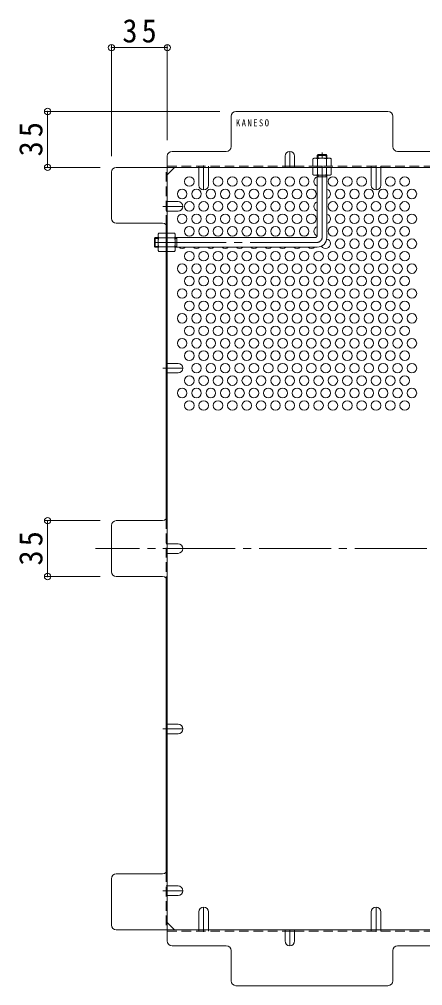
# Model space of a CAD drawing. Units: millimetres at full size, sheet at 1:5; details may follow other scales. Extents: x -1338 to 1343, y -985 to 942.
# Drawn here: x 51 to 304, y 312 to 917 of the extents above; entities that cross this region are included whole.
import ezdxf

# ---------------------------------------------------------------- set-up
doc = ezdxf.new("R2010")
doc.units = ezdxf.units.MM
doc.header["$LTSCALE"] = 5
doc.header["$PDMODE"] = 32
doc.header["$PDSIZE"] = 4
for name, pattern in [('CHAIN1', [8, 5, -1, 1, -1]), ('CHAIN2', [12, 9, -1, 1, -1]), ('DASHED1', [1.8, 1.2, -0.6])]:
    doc.linetypes.add(name, pattern=pattern)
for name, color, linetype, lineweight in [('5-1', 3, 'Continuous', 9), ('5-4', 7, 'Continuous', 9), ('5-5', 7, 'Continuous', 9), ('5-6', 2, 'Continuous', 9), ('5-7', 6, 'Continuous', 5), ('5-8', 2, 'Continuous', 9), ('5-B', 2, 'Continuous', 9)]:
    doc.layers.add(name, color=color, linetype=linetype, lineweight=lineweight)
doc.styles.add('ＭＳ ゴシック', font='')
doc.styles.get('ＭＳ ゴシック').set_extended_font_data('MS Gothic')

msp = doc.modelspace()

# ---------------------------------------------------------------- linework, layer by layer
at = {"layer": '5-1', "linetype": 'DASHED1'}
for p, q in [((237.696, 831.904), (238.196, 832.404)), ((243.696, 831.904), (237.696, 831.904)), ((237.696, 831.904), (237.696, 830.204)), ((243.196, 832.404), (238.196, 832.404)), ((238.196, 830.204), (238.196, 832.404)), ((243.696, 831.904), (243.196, 832.404)), ((243.196, 830.204), (243.196, 832.404)), ((243.696, 831.904), (243.696, 830.204))]:
    msp.add_line(p, q, dxfattribs=at)
at = {"layer": '5-1', "linetype": 'CHAIN2'}
for p, q in [((240.696, 780.404), (240.696, 833.637)), ((135.696, 777.404), (237.696, 777.404))]:
    msp.add_line(p, q, dxfattribs=at)
at = {"layer": '5-1'}
for p, q in [((237.696, 781.904), (237.696, 819.404)), ((243.696, 818.404), (237.696, 818.404)), ((238.196, 818.404), (238.196, 819.404)), ((243.196, 818.404), (243.196, 819.404)), ((243.696, 780.404), (243.696, 819.404)), ((136.196, 780.404), (135.696, 779.904)), ((135.696, 779.904), (135.696, 774.904)), ((137.896, 779.904), (135.696, 779.904)), ((136.196, 774.404), (135.696, 774.904)), ((137.896, 774.904), (135.696, 774.904)), ((136.196, 780.404), (136.196, 774.404)), ((136.196, 780.404), (137.896, 780.404)), ((148.696, 780.404), (236.196, 780.404)), ((149.696, 779.904), (148.696, 779.904)), ((149.696, 774.904), (148.696, 774.904)), ((149.696, 780.404), (149.696, 774.404)), ((136.196, 774.404), (137.896, 774.404)), ((148.696, 774.404), (237.696, 774.404))]:
    msp.add_line(p, q, dxfattribs=at)
for centre, radius in [((236.196, 781.904), 1.5), ((237.696, 780.404), 6)]:
    msp.add_arc(centre, radius, 270, 0, dxfattribs=at)
at = {"layer": '5-1', "linetype": 'CHAIN2'}
msp.add_arc((237.696, 780.404), 3, 270, 0, dxfattribs=at)
at = {"layer": '5-4'}
for p, q in [((108.693, 900.904), (108.693, 831.404)), ((143.696, 899.404), (108.693, 899.404)), ((143.696, 900.904), (143.696, 841.404)), ((67.193, 859.404), (176.697, 859.404)), ((68.693, 859.404), (68.693, 824.404)), ((67.193, 824.404), (101.693, 824.404)), ((67.193, 603.101), (101.693, 603.101)), ((68.693, 603.101), (68.693, 568.1)), ((67.193, 568.1), (101.693, 568.1))]:
    msp.add_line(p, q, dxfattribs=at)
for p in [(108.693, 899.404), (143.696, 899.404), (68.693, 859.404), (68.693, 824.404), (68.693, 603.101), (68.693, 568.1)]:
    msp.add_point(p, dxfattribs=at)
at = {"layer": '5-6'}
for centre in [(157.496, 815.531), (175.496, 815.531), (184.496, 815.531), (193.496, 815.531), (202.496, 815.531), (211.496, 815.531), (220.496, 815.531), (229.496, 815.531), (247.496, 815.531), (256.496, 815.531), (265.496, 815.531), (283.496, 815.531), (292.496, 815.531), (152.996, 807.736), (161.996, 807.736), (170.996, 807.736), (179.996, 807.736), (188.996, 807.736), (197.996, 807.736), (206.996, 807.736), (215.996, 807.736), (224.996, 807.736), (233.996, 807.736), (251.996, 807.736), (260.996, 807.736), (269.996, 807.736), (278.996, 807.736), (287.996, 807.736), (296.996, 807.736), (157.496, 799.942), (166.496, 799.942), (175.496, 799.942), (184.496, 799.942), (193.496, 799.942), (202.496, 799.942), (211.496, 799.942), (220.496, 799.942), (229.496, 799.942), (247.496, 799.942), (256.496, 799.942), (265.496, 799.942), (274.496, 799.942), (283.496, 799.942), (292.496, 799.942), (152.996, 792.148), (161.996, 792.148), (170.996, 792.148), (179.996, 792.148), (188.996, 792.148), (197.996, 792.148), (206.996, 792.148), (215.996, 792.148), (224.996, 792.148), (233.996, 792.148), (251.996, 792.148), (260.996, 792.148), (269.996, 792.148), (278.996, 792.148), (287.996, 792.148), (296.996, 792.148), (157.496, 784.354), (166.496, 784.354), (175.496, 784.354), (184.496, 784.354), (193.496, 784.354), (202.496, 784.354), (211.496, 784.354), (220.496, 784.354), (229.496, 784.354), (247.496, 784.354), (256.496, 784.354), (265.496, 784.354), (274.496, 784.354), (283.496, 784.354), (292.496, 784.354), (251.996, 776.56), (260.996, 776.56), (269.996, 776.56), (278.996, 776.56), (287.996, 776.56), (296.996, 776.56), (157.496, 768.765), (166.496, 768.765), (175.496, 768.765), (184.496, 768.765), (193.496, 768.765), (202.496, 768.765), (211.496, 768.765), (220.496, 768.765), (229.496, 768.765), (238.496, 768.765), (247.496, 768.765), (256.496, 768.765), (265.496, 768.765), (274.496, 768.765), (283.496, 768.765), (292.496, 768.765), (152.996, 760.971), (161.996, 760.971), (170.996, 760.971), (179.996, 760.971), (188.996, 760.971), (197.996, 760.971), (206.996, 760.971), (215.996, 760.971), (224.996, 760.971), (233.996, 760.971), (242.996, 760.971), (251.996, 760.971), (260.996, 760.971), (269.996, 760.971), (278.996, 760.971), (287.996, 760.971), (296.996, 760.971), (157.496, 753.177), (166.496, 753.177), (175.496, 753.177), (184.496, 753.177), (193.496, 753.177), (202.496, 753.177), (211.496, 753.177), (220.496, 753.177), (229.496, 753.177), (238.496, 753.177), (247.496, 753.177), (256.496, 753.177), (265.496, 753.177), (274.496, 753.177), (283.496, 753.177), (292.496, 753.177), (152.996, 745.383), (161.996, 745.383), (170.996, 745.383), (179.996, 745.383), (188.996, 745.383), (197.996, 745.383), (206.996, 745.383), (215.996, 745.383), (224.996, 745.383), (233.996, 745.383), (242.996, 745.383), (251.996, 745.383), (260.996, 745.383), (269.996, 745.383), (278.996, 745.383), (287.996, 745.383), (296.996, 745.383), (157.496, 737.588), (166.496, 737.588), (175.496, 737.588), (184.496, 737.588), (193.496, 737.588), (202.496, 737.588), (211.496, 737.588), (220.496, 737.588), (229.496, 737.588), (238.496, 737.588), (247.496, 737.588), (256.496, 737.588), (265.496, 737.588), (274.496, 737.588), (283.496, 737.588), (292.496, 737.588), (152.996, 729.794), (161.996, 729.794), (170.996, 729.794), (179.996, 729.794), (188.996, 729.794), (197.996, 729.794), (206.996, 729.794), (215.996, 729.794), (224.996, 729.794), (233.996, 729.794), (242.996, 729.794), (251.996, 729.794), (260.996, 729.794), (269.996, 729.794), (278.996, 729.794), (287.996, 729.794), (296.996, 729.794), (157.496, 722), (166.496, 722), (175.496, 722), (184.496, 722), (193.496, 722), (202.496, 722), (211.496, 722), (220.496, 722), (229.496, 722), (238.496, 722), (247.496, 722), (256.496, 722), (265.496, 722), (274.496, 722), (283.496, 722), (292.496, 722), (152.996, 714.206), (161.996, 714.206), (170.996, 714.206), (179.996, 714.206), (188.996, 714.206), (197.996, 714.206), (206.996, 714.206), (215.996, 714.206), (224.996, 714.206), (233.996, 714.206), (242.996, 714.206), (251.996, 714.206), (260.996, 714.206), (269.996, 714.206), (278.996, 714.206), (287.996, 714.206), (296.996, 714.206), (157.496, 706.412), (166.496, 706.412), (175.496, 706.412), (184.496, 706.412), (193.496, 706.412), (202.496, 706.412), (211.496, 706.412), (220.496, 706.412), (229.496, 706.412), (238.496, 706.412), (247.496, 706.412), (256.496, 706.412), (265.496, 706.412), (274.496, 706.412), (283.496, 706.412), (292.496, 706.412), (161.996, 698.617), (170.996, 698.617), (179.996, 698.617), (188.996, 698.617), (197.996, 698.617), (206.996, 698.617), (215.996, 698.617), (224.996, 698.617), (233.996, 698.617), (242.996, 698.617), (251.996, 698.617), (260.996, 698.617), (269.996, 698.617), (278.996, 698.617), (287.996, 698.617), (296.996, 698.617), (157.496, 690.823), (166.496, 690.823), (175.496, 690.823), (184.496, 690.823), (193.496, 690.823), (202.496, 690.823), (211.496, 690.823), (220.496, 690.823), (229.496, 690.823), (238.496, 690.823), (247.496, 690.823), (256.496, 690.823), (265.496, 690.823), (274.496, 690.823), (283.496, 690.823), (292.496, 690.823), (152.996, 683.029), (161.996, 683.029), (170.996, 683.029), (179.996, 683.029), (188.996, 683.029), (197.996, 683.029), (206.996, 683.029), (215.996, 683.029), (224.996, 683.029), (233.996, 683.029), (242.996, 683.029), (251.996, 683.029), (260.996, 683.029), (269.996, 683.029), (278.996, 683.029), (287.996, 683.029), (296.996, 683.029), (157.496, 675.235), (166.496, 675.235), (175.496, 675.235), (184.496, 675.235), (193.496, 675.235), (202.496, 675.235), (211.496, 675.235), (220.496, 675.235), (229.496, 675.235), (238.496, 675.235), (247.496, 675.235), (256.496, 675.235), (265.496, 675.235), (274.496, 675.235), (283.496, 675.235), (292.496, 675.235)]:
    msp.add_circle(centre, 3, dxfattribs=at)
for centre, start, end in [((238.496, 815.531), 105.46601, 254.53399), ((242.996, 807.736), 283.4934, 76.5066), ((238.496, 799.942), 105.46601, 254.53399), ((242.996, 792.148), 283.4934, 76.5066), ((238.496, 784.354), 105.46601, 253.31594), ((242.996, 776.56), 210.21019, 77.87168), ((152.996, 776.56), 225.92, 314.08), ((161.996, 776.56), 225.92, 314.08), ((170.996, 776.56), 225.92, 314.08), ((179.996, 776.56), 225.92, 314.08), ((188.996, 776.56), 225.92, 314.08), ((197.996, 776.56), 225.92, 314.08), ((206.996, 776.56), 225.92, 314.08), ((215.996, 776.56), 225.92, 314.08), ((224.996, 776.56), 225.92, 314.08), ((233.996, 776.56), 225.92, 314.08)]:
    msp.add_arc(centre, 3, start, end, dxfattribs=at)
at = {"layer": '5-7', "color": 2, "lineweight": 9}
for p, q in [((183.697, 837.404), (183.697, 856.404)), ((281.996, 859.404), (186.697, 859.404)), ((284.996, 837.404), (284.996, 856.404)), ((143.696, 831.404), (143.696, 339.797)), ((146.696, 834.404), (180.697, 834.404)), ((287.996, 834.404), (347.996, 834.404)), ((111.693, 824.404), (653.3, 824.404)), ((143.696, 819.792), (148.309, 824.404)), ((217.496, 825.204), (223.496, 825.204)), ((108.693, 792.404), (108.693, 821.404)), ((140.696, 789.404), (111.693, 789.404)), ((142.896, 788.443), (142.896, 604.062)), ((108.693, 571.1), (108.693, 600.101)), ((140.696, 603.101), (111.693, 603.101)), ((140.696, 568.1), (111.693, 568.1)), ((142.896, 382.759), (142.896, 567.14)), ((140.696, 381.798), (111.693, 381.798)), ((108.693, 349.797), (108.693, 378.798)), ((148.309, 346.797), (143.696, 351.41)), ((111.693, 346.797), (653.3, 346.797)), ((217.496, 345.997), (223.496, 345.997)), ((180.697, 336.797), (146.696, 336.797)), ((183.697, 333.797), (183.697, 314.797)), ((284.996, 333.797), (284.996, 314.797)), ((287.996, 336.797), (347.996, 336.797)), ((186.697, 311.797), (281.996, 311.797))]:
    msp.add_line(p, q, dxfattribs=at)
at = {"layer": '5-7', "color": 2, "linetype": 'DASHED1', "lineweight": 9}
for p, q in [((142.896, 788.443), (142.896, 824.404)), ((143.696, 825.204), (217.496, 825.204)), ((163.496, 824.404), (163.496, 825.204)), ((169.496, 824.404), (169.496, 825.204)), ((223.496, 825.204), (541.496, 825.204)), ((237.696, 824.404), (237.696, 825.204)), ((271.496, 824.404), (271.496, 825.204)), ((277.496, 824.404), (277.496, 825.204)), ((143.696, 802.942), (142.896, 802.942)), ((143.696, 796.942), (142.896, 796.942)), ((142.896, 780.604), (143.696, 780.604)), ((142.896, 774.404), (143.696, 774.404)), ((143.696, 701.617), (142.896, 701.617)), ((143.696, 695.617), (142.896, 695.617)), ((142.896, 604.062), (142.896, 567.14)), ((143.696, 588.601), (142.896, 588.601)), ((143.696, 582.601), (142.896, 582.601)), ((143.696, 505.762), (142.896, 505.762)), ((143.696, 501.762), (142.896, 501.762)), ((143.696, 475.585), (142.896, 475.585)), ((143.696, 469.585), (142.896, 469.585)), ((142.896, 382.759), (142.896, 346.793)), ((143.696, 374.26), (142.896, 374.26)), ((143.696, 368.26), (142.896, 368.26)), ((143.696, 345.997), (217.496, 345.997)), ((163.496, 346.797), (163.496, 345.997)), ((169.496, 346.797), (169.496, 345.997)), ((223.496, 345.997), (541.496, 345.997)), ((271.496, 346.797), (271.496, 345.997)), ((277.496, 346.797), (277.496, 345.997))]:
    msp.add_line(p, q, dxfattribs=at)
at = {"layer": '5-7', "color": 2, "linetype": 'CHAIN2', "lineweight": 9}
msp.add_line((666.3, 585.601), (98.693, 585.601), dxfattribs=at)
at = {"layer": '5-7', "color": 2, "lineweight": 9}
for centre, start, end in [((186.697, 856.404), 90, 180), ((281.996, 856.404), 0, 90), ((180.697, 837.404), 270, 0), ((287.996, 837.404), 180, 270), ((146.696, 831.404), 90, 180), ((111.693, 821.404), 90, 180), ((111.693, 792.404), 180, 270), ((140.696, 786.404), 0, 90), ((140.696, 606.101), 270, 0), ((111.693, 600.101), 90, 180), ((111.693, 571.1), 180, 270), ((140.696, 565.1), 0, 90), ((111.693, 378.798), 90, 180), ((140.696, 384.798), 270, 0), ((111.693, 349.797), 180, 270), ((146.696, 339.797), 180, 270), ((180.697, 333.797), 0, 90), ((287.996, 333.797), 90, 180), ((186.697, 314.797), 180, 270), ((281.996, 314.797), 270, 0)]:
    msp.add_arc(centre, 3, start, end, dxfattribs=at)
at = {"layer": '5-8'}
for p, q in [((217.496, 831.405), (217.496, 824.404)), ((223.496, 831.405), (223.496, 824.404)), ((163.496, 813.254), (163.496, 824.404)), ((169.496, 813.254), (169.496, 824.404)), ((271.496, 813.254), (271.496, 824.404)), ((277.496, 813.254), (277.496, 824.404)), ((150.496, 802.942), (143.696, 802.942)), ((150.496, 796.942), (143.696, 796.942)), ((150.496, 701.617), (143.696, 701.617)), ((150.496, 695.617), (143.696, 695.617)), ((150.496, 588.601), (143.696, 588.601)), ((150.496, 582.601), (143.696, 582.601)), ((150.496, 475.585), (143.696, 475.585)), ((150.496, 469.585), (143.696, 469.585)), ((150.496, 374.26), (143.696, 374.26)), ((150.496, 368.26), (143.696, 368.26)), ((163.496, 357.947), (163.496, 346.797)), ((169.496, 357.947), (169.496, 346.797)), ((271.496, 357.947), (271.496, 346.797)), ((277.496, 357.947), (277.496, 346.797)), ((217.496, 339.797), (217.496, 346.797)), ((223.496, 339.797), (223.496, 346.797))]:
    msp.add_line(p, q, dxfattribs=at)
at = {"layer": '5-8', "linetype": 'CHAIN1'}
for p, q in [((220.496, 824.404), (220.496, 834.405)), ((166.496, 825.604), (166.496, 810.254)), ((274.496, 825.604), (274.496, 810.254)), ((140.989, 799.942), (153.496, 799.942)), ((140.989, 698.617), (153.496, 698.617)), ((140.989, 585.601), (153.496, 585.601)), ((140.989, 472.585), (153.496, 472.585)), ((140.989, 371.26), (153.496, 371.26)), ((166.496, 345.597), (166.496, 360.947)), ((274.496, 345.597), (274.496, 360.947)), ((220.496, 346.797), (220.496, 336.797))]:
    msp.add_line(p, q, dxfattribs=at)
at = {"layer": '5-8'}
for centre, start, end in [((220.496, 831.405), 0, 180), ((166.496, 813.254), 180, 0), ((274.496, 813.254), 180, 0), ((150.496, 799.942), 270, 90), ((150.496, 698.617), 270, 90), ((150.496, 585.601), 270, 90), ((150.496, 472.585), 270, 90), ((150.496, 371.26), 270, 90), ((166.496, 357.947), 0, 180), ((274.496, 357.947), 0, 180), ((220.496, 339.797), 180, 0)]:
    msp.add_arc(centre, 3, start, end, dxfattribs=at)
at = {"layer": '5-B', "linetype": 'DASHED1'}
for p, q in [((235.696, 830.204), (234.946, 829.771)), ((234.946, 825.204), (234.946, 829.771)), ((235.696, 830.204), (245.696, 830.204)), ((237.833, 829.771), (237.833, 825.204)), ((243.56, 829.771), (243.56, 825.204)), ((245.696, 830.204), (246.446, 829.771)), ((246.446, 825.204), (246.446, 829.771)), ((234.946, 825.204), (246.446, 825.204))]:
    msp.add_line(p, q, dxfattribs=at)
at = {"layer": '5-B'}
for p, q in [((246.446, 824.404), (234.946, 824.404)), ((234.946, 824.404), (234.946, 819.837)), ((237.833, 819.837), (237.833, 824.404)), ((243.56, 819.837), (243.56, 824.404)), ((246.446, 824.404), (246.446, 819.837)), ((235.696, 819.404), (234.946, 819.837)), ((245.696, 819.404), (235.696, 819.404)), ((245.696, 819.404), (246.446, 819.837)), ((137.896, 782.404), (138.329, 783.154)), ((137.896, 782.404), (137.896, 772.404)), ((142.896, 783.154), (138.329, 783.154)), ((142.896, 783.154), (142.896, 771.654)), ((143.696, 783.154), (143.696, 771.654)), ((143.696, 783.154), (148.263, 783.154)), ((148.696, 782.404), (148.263, 783.154)), ((148.696, 782.404), (148.696, 772.404)), ((138.329, 780.268), (142.896, 780.268)), ((148.263, 780.268), (143.696, 780.268)), ((137.896, 772.404), (138.329, 771.654)), ((138.329, 774.541), (142.896, 774.541)), ((142.896, 771.654), (138.329, 771.654)), ((148.263, 774.541), (143.696, 774.541)), ((143.696, 771.654), (148.263, 771.654)), ((148.696, 772.404), (148.263, 771.654))]:
    msp.add_line(p, q, dxfattribs=at)
at = {"layer": '5-B', "linetype": 'DASHED1'}
for centre, radius, start, end in [((236.591, 826.922), 3.29, 93.92075, 120), ((236.356, 827.47), 2.735, 57.31491, 89.78969), ((240.696, 820.522), 9.683, 72.79973, 107.20026), ((245.037, 827.47), 2.735, 90.2103, 122.68507), ((244.802, 826.922), 3.29, 59.99998, 86.07924)]:
    msp.add_arc(centre, radius, start, end, dxfattribs=at)
at = {"layer": '5-B'}
for centre, radius, start, end in [((236.591, 822.686), 3.29, 239.99998, 266.07924), ((236.356, 822.139), 2.735, 270.2103, 302.68507), ((240.696, 829.087), 9.683, 252.79973, 287.20026), ((245.037, 822.139), 2.735, 237.31491, 269.78969), ((244.802, 822.686), 3.29, 273.92075, 300), ((141.178, 781.51), 3.29, 150, 176.07925), ((140.631, 781.745), 2.735, 180.21031, 212.68509), ((145.414, 781.51), 3.29, 3.92075, 30), ((145.962, 781.745), 2.735, 327.31491, 359.78969), ((147.579, 777.404), 9.683, 162.79974, 197.20027), ((139.014, 777.404), 9.683, 342.79973, 17.20026), ((140.631, 773.064), 2.735, 147.31493, 179.7897), ((141.178, 773.299), 3.29, 183.92076, 210.00002), ((145.414, 773.299), 3.29, 329.99998, 356.07924), ((145.962, 773.064), 2.735, 0.2103, 32.68507)]:
    msp.add_arc(centre, radius, start, end, dxfattribs=at)

# ---------------------------------------------------------------- texts
at = {"layer": '5-4', "color": 2, "insert": (115.57, 902.404), "char_height": 14.66, "attachment_point": 7, "style": 'ＭＳ ゴシック'}
msp.add_mtext('\\T1.27;\\W0.95;35', dxfattribs=at)
at = {"layer": '5-4', "color": 2, "char_height": 14.66, "attachment_point": 7, "rotation": 90, "style": 'ＭＳ ゴシック'}
for insert in [(65.693, 831.279), (65.693, 574.976)]:
    msp.add_mtext('\\T1.27;\\W0.95;35', dxfattribs=dict(at, insert=insert))
at = {"layer": '5-5', "color": 6, "insert": (186.697, 850.004), "char_height": 4.399, "attachment_point": 7, "style": 'ＭＳ ゴシック'}
msp.add_mtext('\\T1.34;\\W0.9;KANESO', dxfattribs=at)

doc.saveas('drawing.dxf')
